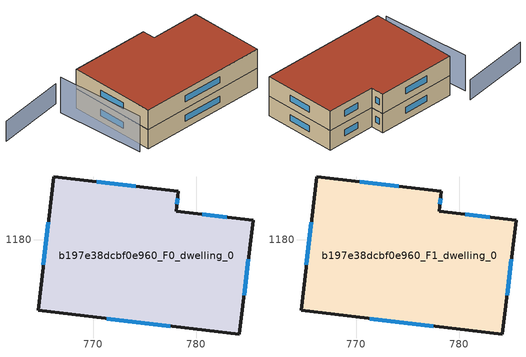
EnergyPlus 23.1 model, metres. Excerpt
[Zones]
b197e38dcbf0e960_F0_dwelling_0
 floor ground (EU_floor_Construction): 785.5,1181.88 784.19,1170.83 764.67,1173.16 766.21,1186.12 778.28,1184.68 778.05,1182.76 z0
 wall outside (EU_wall_Construction): 778.05,1182.76 778.28,1184.68 766.21,1186.12 764.67,1173.16 784.19,1170.83 785.5,1181.88 778.05,1182.76 z0:3
 window (EU_Window_Construction): 778.13,1183.42 778.2,1184.03 / 782.95,1182.18 780.6,1182.46 / 784.64,1174.61 785.05,1178.1 / 771.35,1172.36 777.51,1171.63 / 765.69,1181.68 765.2,1177.6 / 774.15,1185.17 770.35,1185.63 z1.03:1.97
b197e38dcbf0e960_F1_dwelling_0
 floor to b197e38dcbf0e960_F0_dwelling_0 (EU_floor_Construction): 785.5,1181.88 784.19,1170.83 764.67,1173.16 766.21,1186.12 778.28,1184.68 778.05,1182.76 z3
 wall outside (EU_wall_Construction): 778.05,1182.76 778.28,1184.68 766.21,1186.12 764.67,1173.16 784.19,1170.83 785.5,1181.88 778.05,1182.76 z3:6
 window (EU_Window_Construction): 778.13,1183.42 778.2,1184.03 / 782.95,1182.18 780.6,1182.46 / 784.64,1174.61 785.05,1178.1 / 771.35,1172.36 777.51,1171.63 / 765.69,1181.68 765.2,1177.6 / 774.15,1185.17 770.35,1185.63 z4.03:4.97
 roof outside (EU_roof_Construction): 784.19,1170.83 785.5,1181.88 778.05,1182.76 778.28,1184.68 766.21,1186.12 764.67,1173.16 z6
shading: 764.22,1187.06 763.53,1173.63 z0:5.5; 765.41,1188.77 754.8,1188.53 z0:3.1
[Building]
EU S2 Campaign: North Axis=0; Terrain=City; Solar Distribution=FullExterior
[Site:Location]
Cape.Town.Intl.AP: Latitude=-33.965; Longitude=18.602; Time Zone=2; Elevation=46
[SizingPeriod:WeatherFileDays]
AnnualSizingPeriod: Begin Month=1; Begin Day of Month=1; End Month=12; End Day of Month=31; Day of Week for Start Day=Monday; Use Weather File Daylight Saving Period=No; Use Weather File Rain and Snow Indicators=No
[MATERIAL]
EU_InternalMass_Material: Roughness=MediumRough; Thickness=0.1; Conductivity=1; Density=1800; Specific Heat=900; Thermal Absorptance=0.9; Solar Absorptance=0.7; Visible Absorptance=0.7
[MATERIAL:NOMASS] Roughness=MediumRough; Thermal Absorptance=0.9; Solar Absorptance=0.7; Visible Absorptance=0.7
Name | Thermal Resistance
EU_wall_NoMass | 0.493876
EU_roof_NoMass | 0.449382
EU_floor_NoMass | 1.25
[WINDOWMATERIAL:SIMPLEGLAZINGSYSTEM]
EU_Window_SimpleGlazing: UFactor=4.4; Solar Heat Gain Coefficient=0.85; Visible Transmittance=0.85
[CONSTRUCTION]
EU_wall_Construction: EU_wall_NoMass
EU_roof_Construction: EU_roof_NoMass
EU_floor_Construction: EU_floor_NoMass
EU_Window_Construction: EU_Window_SimpleGlazing
EU_InternalMass_Construction: EU_InternalMass_Material
[ZONE] Type=1; Multiplier=1; Ceiling Height=autocalculate; Floor Area=autocalculate; Part of Total Floor Area=Yes
Name | Volume
b197e38dcbf0e960_F0_dwelling_0 | 726.213
b197e38dcbf0e960_F1_dwelling_0 | 726.214
[INTERNALMASS] Construction=EU_InternalMass_Construction; Surface Area=242.071
Name | Zone or ZoneList
b197e38dcbf0e960_F0_dwelling_0_EU_InternalMass | b197e38dcbf0e960_F0_dwelling_0
b197e38dcbf0e960_F1_dwelling_0_EU_InternalMass | b197e38dcbf0e960_F1_dwelling_0
[OTHEREQUIPMENT] Fuel Type=Electricity; Design Level Calculation Method=Watts/Area; Power per Zone Floor Area=1; Fraction Latent=0; Fraction Radiant=0; Fraction Lost=0; Carbon Dioxide Generation Rate=0; EndUse Subcategory=EU_Step8_InternalGains
Name | Zone or ZoneList or Space or SpaceList | Schedule
EU_Step8_InternalGain_b197e38dcbf0e960_F0_dwelling_0_f000 | b197e38dcbf0e960_F0_dwelling_0 | EU_Step8_GainSchedule_b197e38dcbf0e960_F0_dwelling_0_f000
EU_Step8_InternalGain_b197e38dcbf0e960_F1_dwelling_0_f000 | b197e38dcbf0e960_F1_dwelling_0 | EU_Step8_GainSchedule_b197e38dcbf0e960_F1_dwelling_0_f000
[ZONEVENTILATION:DESIGNFLOWRATE] Schedule=EU_AlwaysOn; Design Flow Rate Calculation Method=AirChanges/Hour; Air Changes per Hour=0.64; Ventilation Type=Natural; Fan Pressure Rise=0; Fan Total Efficiency=1; Constant Term Coefficient=1; Temperature Term Coefficient=0; Velocity Term Coefficient=0; Velocity Squared Term Coefficient=0; Minimum Indoor Temperature=-100; Maximum Indoor Temperature=100; Delta Temperature=-100; Minimum Outdoor Temperature=-100; Maximum Outdoor Temperature=100; Maximum Wind Speed=40
Name | Zone or ZoneList or Space or SpaceList
EU_ConstantAir_b197e38dcbf0e960_F0_dwelling_0 | b197e38dcbf0e960_F0_dwelling_0
EU_ConstantAir_b197e38dcbf0e960_F1_dwelling_0 | b197e38dcbf0e960_F1_dwelling_0
[HVACTEMPLATE:THERMOSTAT] Constant Heating Setpoint=20; Constant Cooling Setpoint=50
EU_HeatOnly_b197e38dcbf0e960_F0_dwelling_0; EU_HeatOnly_b197e38dcbf0e960_F1_dwelling_0
[HVACTEMPLATE:ZONE:IDEALLOADSAIRSYSTEM] System Availability Schedule=EU_AlwaysOn; Maximum Heating Supply Air Temperature=50; Minimum Cooling Supply Air Temperature=13; Maximum Heating Supply Air Humidity Ratio=0.0156; Minimum Cooling Supply Air Humidity Ratio=0.0077; Heating Limit=NoLimit; Cooling Limit=NoLimit; Heating Availability Schedule=EU_AlwaysOn; Cooling Availability Schedule=EU_CoolingOff; Dehumidification Control Type=ConstantSensibleHeatRatio; Cooling Sensible Heat Ratio=0.7; Dehumidification Setpoint=60; Humidification Control Type=None; Humidification Setpoint=30; Outdoor Air Method=None; Outdoor Air Flow Rate per Person=0.00944; Outdoor Air Flow Rate per Zone Floor Area=0; Outdoor Air Flow Rate per Zone=0; Demand Controlled Ventilation Type=None; Outdoor Air Economizer Type=NoEconomizer; Heat Recovery Type=None; Sensible Heat Recovery Effectiveness=0.7; Latent Heat Recovery Effectiveness=0.65
Name | Template Thermostat
b197e38dcbf0e960_F0_dwelling_0 | EU_HeatOnly_b197e38dcbf0e960_F0_dwelling_0
b197e38dcbf0e960_F1_dwelling_0 | EU_HeatOnly_b197e38dcbf0e960_F1_dwelling_0
[SIZING:ZONE] Zone Cooling Design Supply Air Temperature Input Method=SupplyAirTemperature; Zone Cooling Design Supply Air Temperature=13; Zone Heating Design Supply Air Temperature Input Method=SupplyAirTemperature; Zone Heating Design Supply Air Temperature=50; Zone Cooling Design Supply Air Humidity Ratio=0.008; Zone Heating Design Supply Air Humidity Ratio=0.008; Cooling Design Air Flow Method=DesignDay; Cooling Design Air Flow Rate=0; Cooling Minimum Air Flow per Zone Floor Area=0.000762; Cooling Minimum Air Flow=0; Cooling Minimum Air Flow Fraction=0.2; Heating Design Air Flow Method=DesignDay; Heating Design Air Flow Rate=0; Heating Maximum Air Flow per Zone Floor Area=0.002032; Heating Maximum Air Flow=0.141576; Heating Maximum Air Flow Fraction=0.3; Account for Dedicated Outdoor Air System=No; Dedicated Outdoor Air System Control Strategy=NeutralSupplyAir; Dedicated Outdoor Air Low Setpoint Temperature for Design=autosize; Dedicated Outdoor Air High Setpoint Temperature for Design=autosize; Zone Load Sizing Method=Sensible Load Only No Latent Load; Zone Latent Cooling Design Supply Air Humidity Ratio Input Method=HumidityRatioDifference; Zone Cooling Design Supply Air Humidity Ratio Difference=0.005; Zone Latent Heating Design Supply Air Humidity Ratio Input Method=HumidityRatioDifference; Zone Humidification Design Supply Air Humidity Ratio Difference=0.005
b197e38dcbf0e960_F0_dwelling_0; b197e38dcbf0e960_F1_dwelling_0
[SCHEDULE:CONSTANT]
Name | Hourly Value
EU_AlwaysOn | 1
EU_CoolingOff | 0
[SCHEDULE:FILE] Column Number=1; Rows to Skip at Top=0; Number of Hours of Data=8760; Column Separator=Comma; Interpolate to Timestep=No; Minutes per Item=60; Adjust Schedule for Daylight Savings=Yes
Name | File
EU_Step8_GainSchedule_b197e38dcbf0e960_F0_dwelling_0_f000 | ../../schedules/b197e38dcbf0e960/b197e38dcbf0e960_F0_dwelling_0_f000_gain.csv
EU_Step8_GainSchedule_b197e38dcbf0e960_F1_dwelling_0_f000 | ../../schedules/b197e38dcbf0e960/b197e38dcbf0e960_F1_dwelling_0_f000_gain.csv
